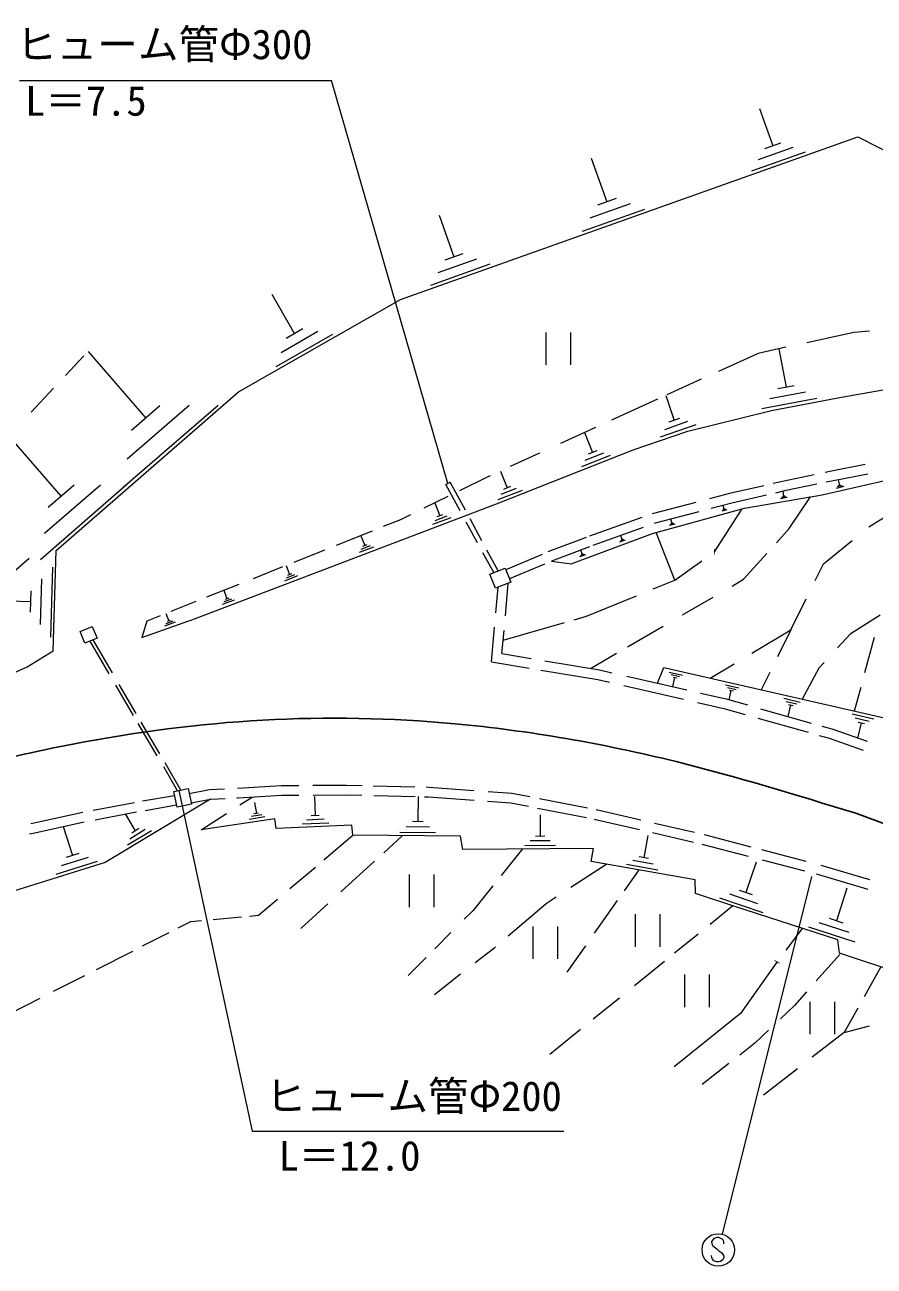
# Model space of a CAD drawing. Units: millimetres, scale not verified. Extents: x -49731810 to 680000, y -249061936 to 380000.
# Drawn here: x 303571 to 355884, y 263833 to 340242 of the extents above; entities that cross this region are included whole.
import ezdxf
from ezdxf.enums import TextEntityAlignment as Align

# ---------------------------------------------------------------- set-up
doc = ezdxf.new("R2010")
doc.units = ezdxf.units.MM
doc.header["$LTSCALE"] = 1000
for name, color, linetype, lineweight in [('M-BGD', 7, 'Continuous', 13), ('M-STR-STR3', 7, 'Continuous', 13), ('M-TTL', 2, 'Continuous', 140), ('M-TTL-TXT', 7, 'Continuous', 13)]:
    doc.layers.add(name, color=color, linetype=linetype, lineweight=lineweight)
doc.styles.add('ＭＳ ゴシック', font='')
doc.styles.get('ＭＳ ゴシック').set_extended_font_data('MS Gothic')

msp = doc.modelspace()

# ---------------------------------------------------------------- linework, layer by layer
at = {"layer": 'M-BGD'}
for p, q in [((348813, 335096), (349633, 332796)), ((326710, 323336), (354886, 333338)), ((354886, 333338), (374862, 323179)), ((351623, 332396), (348333, 331226)), ((350873, 332686), (348733, 331926)), ((350123, 332966), (349133, 332616)), ((338453, 332036), (339413, 329356)), ((339983, 329556), (338833, 329146)), ((341733, 328876), (337893, 327516)), ((340863, 329216), (338363, 328336)), ((329083, 328516), (329993, 325956)), ((332213, 325506), (328553, 324196)), ((331383, 325826), (329003, 324976)), ((330543, 326146), (329443, 325756)), ((316731, 317644), (326710, 323336)), ((318793, 323666), (320183, 321226)), ((322523, 321176), (319033, 319186)), ((321613, 321356), (319353, 320056)), ((320703, 321526), (319663, 320926)), ((335689, 319309), (335689, 321309)), ((337189, 321309), (337189, 319309)), ((354630, 321301), (351731, 320671)), ((355604, 321384), (354630, 321301)), ((350449, 320392), (348739, 320020)), ((350013, 320296), (350463, 317936)), ((306074, 318651), (307215, 319869)), ((307463, 320126), (311023, 316036)), ((348739, 320020), (346301, 318912)), ((303971, 316407), (305340, 317867)), ((345235, 318428), (343105, 317459)), ((350963, 318026), (349953, 317836)), ((353646, 317279), (358016, 318053)), ((305501, 307893), (316731, 317644)), ((342539, 317200), (339711, 315907)), ((343043, 317426), (343573, 315896)), ((352343, 317236), (348963, 316596)), ((351653, 317636), (349463, 317216)), ((349553, 316504), (353646, 317279)), ((315473, 316816), (309613, 311736)), ((313683, 316806), (309883, 313506)), ((311893, 316796), (310143, 315266)), ((344410, 315232), (349553, 316504)), ((344893, 315616), (342703, 314856)), ((344393, 315816), (342973, 315316)), ((343893, 316006), (343243, 315776)), ((302583, 314926), (305813, 311216)), ((338714, 315451), (336561, 314467)), ((338043, 315146), (338533, 313916)), ((341036, 314071), (344410, 315232)), ((332629, 310752), (341036, 314071)), ((335272, 313877), (333462, 313049)), ((339623, 313736), (337863, 313036)), ((339213, 313876), (338063, 313426)), ((338793, 314016), (338263, 313806)), ((332863, 312776), (333273, 311736)), ((352183, 312547), (350235, 312138)), ((353253, 312772), (352865, 312690)), ((355333, 313173), (353253, 312772)), ((355496, 312593), (353371, 312183)), ((309843, 311926), (304533, 307316)), ((308223, 311916), (304773, 308926)), ((306603, 311906), (305013, 310526)), ((329505, 311953), (329768, 312096)), ((330391, 310318), (329505, 311953)), ((330709, 310362), (329768, 312096)), ((332093, 312423), (330350, 311565)), ((332226, 312484), (332093, 312423)), ((333493, 311826), (333053, 311646)), ((349097, 311874), (346976, 311384)), ((350235, 312138), (349669, 312007)), ((352352, 311969), (350364, 311552)), ((352685, 311303), (356984, 312290)), ((353371, 312183), (352934, 312091)), ((354013, 311816), (353533, 311706)), ((353913, 311866), (353603, 311796)), ((353663, 312236), (353743, 311906)), ((353813, 311916), (353663, 311886)), ((329628, 311210), (328151, 310483)), ((334193, 311586), (332703, 310996)), ((333843, 311706), (332883, 311326)), ((346976, 311384), (345735, 311061)), ((349260, 311296), (347119, 310801)), ((347893, 310481), (352685, 311303)), ((350364, 311552), (349797, 311421)), ((350533, 311146), (350113, 311066)), ((350453, 311196), (350183, 311146)), ((350363, 311246), (350243, 311216)), ((350253, 311526), (350303, 311236)), ((350645, 309233), (351967, 311180)), ((314017, 303684), (332629, 310752)), ((328823, 310816), (329123, 310026)), ((344890, 310842), (342209, 310146)), ((342231, 308930), (347893, 310481)), ((345088, 310274), (342386, 309573)), ((347119, 310801), (345849, 310471)), ((346046, 307806), (347749, 310441)), ((346803, 310396), (346493, 310306)), ((346733, 310426), (346533, 310366)), ((346563, 310656), (346623, 310446)), ((346663, 310456), (346573, 310426)), ((355560, 309339), (357867, 310778)), ((326714, 309776), (325652, 309352)), ((327315, 310072), (326714, 309776)), ((329813, 309896), (328683, 309476)), ((329553, 309996), (328823, 309716)), ((329293, 310086), (328953, 309956)), ((331450, 308367), (330760, 309638)), ((331726, 308486), (331000, 309825)), ((341580, 309920), (338347, 308758)), ((342386, 309573), (342331, 309553)), ((343623, 309516), (343263, 309416)), ((343543, 309556), (343313, 309486)), ((343343, 309826), (343413, 309576)), ((343463, 309586), (343363, 309556)), ((324968, 309080), (322756, 308197)), ((324273, 308796), (324503, 308186)), ((337227, 307074), (342231, 308930)), ((341651, 309308), (338554, 308195)), ((340253, 308806), (340343, 308566)), ((343614, 306061), (342459, 308993)), ((349866, 308366), (350645, 309233)), ((325043, 308086), (324163, 307756)), ((324843, 308166), (324273, 307946)), ((324633, 308236), (324373, 308136)), ((338145, 308682), (335782, 307793)), ((338346, 308117), (336005, 307236)), ((340553, 308516), (340203, 308396)), ((340473, 308546), (340253, 308476)), ((340393, 308576), (340293, 308546)), ((352759, 307066), (354530, 308502)), ((298713, 302935), (303836, 307417)), ((305311, 301709), (305501, 307893)), ((322025, 307906), (320133, 307151)), ((332449, 306526), (331788, 307743)), ((332730, 306637), (332036, 307915)), ((335435, 307645), (333195, 306693)), ((336005, 307236), (337227, 307074)), ((338103, 307616), (337743, 307486)), ((337793, 307906), (337893, 307656)), ((338023, 307646), (337793, 307566)), ((337943, 307676), (337833, 307636)), ((343614, 306061), (345265, 307246)), ((347843, 306114), (349274, 307707)), ((305273, 306866), (305143, 302546)), ((319436, 306873), (317625, 306151)), ((319663, 306966), (319873, 306406)), ((319993, 306446), (319753, 306356)), ((332221, 306435), (333151, 306805)), ((332569, 305561), (332221, 306435)), ((333151, 306805), (333498, 305931)), ((335576, 307053), (333417, 306135)), ((352248, 306032), (352759, 307066)), ((304603, 306136), (304523, 303326)), ((316750, 305801), (314769, 305011)), ((320373, 306316), (319563, 306006)), ((320183, 306386), (319663, 306186)), ((333498, 305931), (332569, 305561)), ((333169, 303869), (333348, 305871)), ((342279, 305517), (343614, 306061)), ((347130, 305699), (347843, 306114)), ((303933, 305396), (303893, 304096)), ((315823, 305436), (316023, 304916)), ((316303, 304896), (315823, 304716)), ((316133, 304956), (315913, 304876)), ((332582, 304050), (332723, 305623)), ((338170, 303841), (341249, 305097)), ((344086, 303927), (345963, 305020)), ((350750, 302996), (351694, 304907)), ((300883, 304836), (303913, 304746)), ((314094, 304742), (312572, 304135)), ((316473, 304836), (315733, 304556)), ((310772, 302520), (314017, 303684)), ((311092, 303544), (310772, 302520)), ((311908, 303870), (311092, 303544)), ((312833, 303476), (312173, 303236)), ((312683, 303536), (312253, 303376)), ((312263, 304016), (312433, 303556)), ((312533, 303586), (312333, 303516)), ((333033, 302362), (336808, 303449)), ((337407, 303622), (338170, 303841)), ((356247, 303897), (354414, 302745)), ((306981, 302897), (307721, 303202)), ((307277, 302179), (306981, 302897)), ((307721, 303202), (308017, 302483)), ((332312, 301034), (332504, 303176)), ((332959, 301535), (333087, 302955)), ((340695, 301954), (342878, 303224)), ((348356, 301562), (350750, 302996)), ((350750, 302996), (349930, 301344)), ((354414, 302745), (353626, 301893)), ((308017, 302483), (307277, 302179)), ((308773, 300294), (307595, 302309)), ((308965, 300361), (307781, 302386)), ((355880, 302530), (355294, 300350)), ((303717, 300723), (305311, 301709)), ((332959, 301535), (334754, 301237)), ((335599, 301097), (338976, 300537)), ((338419, 300629), (340020, 301561)), ((302351, 300115), (303717, 300723)), ((332312, 301034), (334627, 300650)), ((335361, 300528), (338860, 299948)), ((338976, 300537), (339734, 300363)), ((342539, 299719), (342918, 300685)), ((342918, 300685), (357866, 297265)), ((343263, 300406), (344073, 300216)), ((345792, 300027), (347268, 300911)), ((349447, 300371), (348920, 299311)), ((352476, 300650), (351450, 298733)), ((352797, 300997), (352476, 300650)), ((310269, 297736), (309184, 299590)), ((310428, 297859), (309385, 299644)), ((338860, 299948), (339573, 299784)), ((340469, 299578), (344144, 298735)), ((340640, 300155), (344338, 299306)), ((343383, 300256), (343903, 300136)), ((343483, 299506), (343613, 300076)), ((343493, 300096), (343733, 300046)), ((346733, 299606), (347553, 299426)), ((345179, 299113), (346763, 298749)), ((346853, 299456), (347383, 299336)), ((346953, 298696), (347083, 299276)), ((346963, 299296), (347203, 299246)), ((350323, 298786), (351323, 298556)), ((355053, 299456), (354661, 297998)), ((344998, 298538), (346614, 298167)), ((346614, 298167), (347938, 297792)), ((346763, 298749), (348077, 298376)), ((348880, 298148), (352003, 297262)), ((350463, 298596), (351113, 298446)), ((350593, 297666), (350753, 298376)), ((350603, 298406), (350903, 298336)), ((311727, 295241), (310559, 297239)), ((311886, 295365), (310740, 297326)), ((348712, 297572), (351813, 296693)), ((354523, 297826), (355853, 297516)), ((354713, 297576), (355573, 297376)), ((354883, 296336), (355093, 297276)), ((354893, 297316), (355293, 297226)), ((352487, 296501), (353102, 296327)), ((352669, 297073), (353283, 296899)), ((353283, 296899), (355449, 296139)), ((353102, 296327), (355212, 295586)), ((312983, 293092), (312125, 294561)), ((313190, 293136), (312212, 294808)), ((316674, 293257), (319351, 293419)), ((319351, 293419), (320443, 293427)), ((321311, 293434), (323368, 293450)), ((323368, 293450), (324341, 293426)), ((310825, 292468), (312799, 292812)), ((312750, 293043), (313631, 293229)), ((312953, 292081), (312750, 293043)), ((313631, 293229), (313833, 292266)), ((313692, 292936), (314939, 293183)), ((314939, 293183), (315874, 293223)), ((316634, 292655), (316705, 292658)), ((316705, 292658), (319372, 292819)), ((316818, 292225), (317574, 292711)), ((319372, 292819), (320443, 292827)), ((321327, 292834), (323363, 292850)), ((321403, 292736), (321453, 291566)), ((323363, 292850), (324318, 292827)), ((325034, 293409), (327582, 293347)), ((325057, 292809), (327603, 292746)), ((327793, 292736), (327783, 291196)), ((328197, 292731), (328441, 292725)), ((328286, 293329), (328471, 293325)), ((328441, 292725), (331238, 292519)), ((328471, 293325), (331222, 293122)), ((332108, 293057), (333574, 292948)), ((333574, 292948), (334677, 292735)), ((307783, 291902), (310325, 292379)), ((315010, 292586), (308526, 288690)), ((310973, 291884), (312922, 292225)), ((313833, 292266), (312953, 292081)), ((313816, 292349), (315010, 292586)), ((315010, 292586), (315910, 292624)), ((317723, 292376), (317833, 291706)), ((332058, 292459), (333495, 292353)), ((333495, 292353), (334590, 292141)), ((335153, 292032), (338156, 291450)), ((335263, 292622), (338225, 292048)), ((338761, 291944), (341517, 291303)), ((304049, 291099), (307145, 291772)), ((304183, 290514), (307233, 291177)), ((307900, 291313), (310457, 291793)), ((309753, 291666), (310373, 290636)), ((314441, 290699), (315999, 291699)), ((318975, 291376), (314441, 290699)), ((318353, 291486), (317383, 291336)), ((318163, 291606), (317533, 291506)), ((317973, 291726), (317683, 291676)), ((319042, 290767), (318975, 291376)), ((322003, 291346), (320923, 291296)), ((321703, 291576), (321203, 291556)), ((328113, 291186), (327443, 291196)), ((335303, 291616), (335313, 290296)), ((338636, 291357), (341437, 290706)), ((303857, 290436), (304183, 290514)), ((303939, 291073), (304049, 291099)), ((305943, 290896), (306513, 289106)), ((311373, 290636), (309903, 289746)), ((310983, 290706), (310033, 290126)), ((310593, 290766), (310153, 290496)), ((323711, 290970), (319042, 290767)), ((322303, 291106), (320643, 291036)), ((321984, 288842), (323778, 290361)), ((323778, 290361), (323711, 290970)), ((330409, 290293), (323778, 290361)), ((328873, 290516), (326663, 290536)), ((328493, 290856), (327053, 290866)), ((342220, 290523), (344751, 289935)), ((342348, 291110), (344807, 290538)), ((345412, 290397), (348286, 289645)), ((326821, 290330), (325673, 289282)), ((330544, 289482), (330409, 290293)), ((336263, 289726), (334373, 289716)), ((335933, 290016), (334703, 290006)), ((335593, 290296), (335033, 290286)), ((341933, 290336), (341693, 288976)), ((345268, 289814), (348128, 289066)), ((307463, 288986), (305803, 288466)), ((306893, 289226), (306123, 288986)), ((338596, 289549), (330544, 289482)), ((334222, 289512), (332906, 287877)), ((338460, 288737), (338596, 289549)), ((341983, 288926), (341403, 289026)), ((348941, 289473), (351671, 288759)), ((348984, 288842), (351589, 288160)), ((308526, 288690), (292003, 283490)), ((308023, 288736), (305473, 287936)), ((319895, 287074), (321464, 288402)), ((325110, 288769), (323032, 286873)), ((339421, 288568), (337205, 287133)), ((344854, 287613), (338460, 288737)), ((341383, 288224), (340475, 286932)), ((342563, 288216), (340623, 288566)), ((342273, 288576), (341013, 288796)), ((348613, 288696), (347983, 286836)), ((352607, 288514), (355598, 287640)), ((327259, 285938), (327259, 287938)), ((328759, 287938), (328759, 285938)), ((344884, 286771), (344854, 287613)), ((352305, 287973), (352447, 287936)), ((352447, 287936), (355495, 287045)), ((332401, 287249), (331163, 285711)), ((336298, 286545), (335671, 286139)), ((347230, 285990), (344884, 286771)), ((348723, 286146), (346983, 286726)), ((348383, 286696), (347583, 286966)), ((354203, 287096), (353563, 285096)), ((317954, 285431), (319124, 286422)), ((322229, 286141), (320568, 284625)), ((335671, 286139), (333338, 284139)), ((340060, 286344), (338641, 284326)), ((347176, 286007), (345774, 284870)), ((349053, 285586), (346383, 286486)), ((353635, 283915), (347230, 285990)), ((313018, 284657), (313804, 285057)), ((313804, 285057), (314462, 285117)), ((315181, 285181), (316915, 285338)), ((317410, 285382), (317954, 285431)), ((331163, 285711), (330640, 285187)), ((341183, 283493), (341183, 285493)), ((342683, 285493), (342683, 283493)), ((353983, 284956), (353133, 285236)), ((310827, 283542), (312470, 284378)), ((329818, 284365), (328827, 283374)), ((334880, 282750), (334880, 284750)), ((336380, 284750), (336380, 282750)), ((345034, 284269), (343581, 283090)), ((351452, 284622), (350445, 283291)), ((354703, 283776), (351853, 284706)), ((354343, 284366), (352493, 284976)), ((332570, 283481), (332446, 283375)), ((338101, 283558), (336954, 281927)), ((353755, 283103), (353635, 283915)), ((307981, 282094), (310217, 283231)), ((328286, 282834), (327182, 281729)), ((332446, 283375), (331312, 282496)), ((353768, 283014), (352315, 281389)), ((361814, 280427), (353755, 283103)), ((342967, 282592), (341125, 281098)), ((349885, 282552), (347648, 279393)), ((356292, 282260), (355264, 280418)), ((305342, 280751), (307272, 281733)), ((330411, 281798), (328794, 280545)), ((344227, 279778), (344227, 281778)), ((345727, 281778), (345727, 279778)), ((351723, 280727), (350971, 279887)), ((302596, 279353), (304508, 280326)), ((340189, 280338), (338584, 279037)), ((350971, 279887), (350105, 279056)), ((351948, 278105), (351948, 280105)), ((353448, 280105), (353448, 278105)), ((354874, 279718), (354031, 278209)), ((347648, 279393), (343568, 276103)), ((337800, 278401), (335901, 276860)), ((349378, 278358), (348536, 277551)), ((354031, 278209), (352073, 276691)), ((354031, 278209), (355600, 278636)), ((348536, 277551), (347599, 276822)), ((346926, 276298), (345279, 275017)), ((351162, 275986), (349063, 274359))]:
    msp.add_line(p, q, dxfattribs=at)
at = {"layer": 'M-BGD', "lineweight": 25}
msp.add_line((354748, 291707), (379306, 282692), dxfattribs=at)
msp.add_open_spline([(284157, 289284), (287090, 290368), (290023, 291451), (292995, 292424), (297428, 293876), (301946, 295081), (306529, 295965), (310391, 296709), (314299, 297225), (318225, 297443), (322166, 297662), (326124, 297581), (330056, 297219), (334649, 296797), (339206, 295994), (343679, 294889), (347407, 293968), (351078, 292838), (354748, 291707)], degree=3, knots=[0, 0, 0, 0, 1, 1, 1, 2, 2, 2, 3, 3, 3, 4, 4, 4, 5, 5, 5, 6, 6, 6, 6], dxfattribs=at)
at = {"layer": 'M-STR-STR3'}
for p, q in [((303245, 336825), (322451, 336825)), ((329616, 312013), (322451, 336825)), ((313054, 293107), (317571, 272140)), ((317571, 272140), (336777, 272140))]:
    msp.add_line(p, q, dxfattribs=at)
at = {"layer": 'M-TTL'}
for p, q in [((346029, 307794), (346046, 307806)), ((349909, 282583), (349885, 282552))]:
    msp.add_line(p, q, dxfattribs=at)
at = {"layer": 'M-TTL-TXT'}
for p, q in [((352028, 287810), (346529, 265802)), ((345998, 265530), (345874, 265346)), ((345874, 265346), (345876, 265214)), ((345876, 265214), (345940, 265085)), ((346190, 265596), (345998, 265530)), ((346311, 265593), (346190, 265596)), ((346561, 265475), (346311, 265593)), ((346624, 265343), (346561, 265475)), ((346624, 265214), (346624, 265343)), ((345876, 264366), (345874, 264487)), ((345940, 265085), (346195, 264903)), ((346195, 264903), (346324, 264772)), ((346324, 264772), (346503, 264656)), ((346503, 264656), (346630, 264456)), ((346630, 264456), (346624, 264345)), ((345916, 264263), (345876, 264366)), ((346000, 264153), (345916, 264263)), ((346187, 264092), (346000, 264153)), ((346321, 264092), (346187, 264092)), ((346422, 264121), (346321, 264092)), ((346564, 264213), (346422, 264121)), ((346624, 264345), (346564, 264213))]:
    msp.add_line(p, q, dxfattribs=at)
msp.add_circle((346281, 264833), 1000, dxfattribs=at)

# ---------------------------------------------------------------- texts
at = {"layer": 'M-STR-STR3', "style": 'ＭＳ ゴシック'}
for s, p in [('ヒューム管Φ300', (303037, 339962)), ('L＝7.5', (303588, 336481)), ('ヒューム管Φ200', (318401, 275221)), ('L＝12.0', (319204, 271547))]:
    msp.add_text(s, height=1833, dxfattribs=at).set_placement(p, align=Align.TOP_LEFT)

doc.saveas('drawing.dxf')
